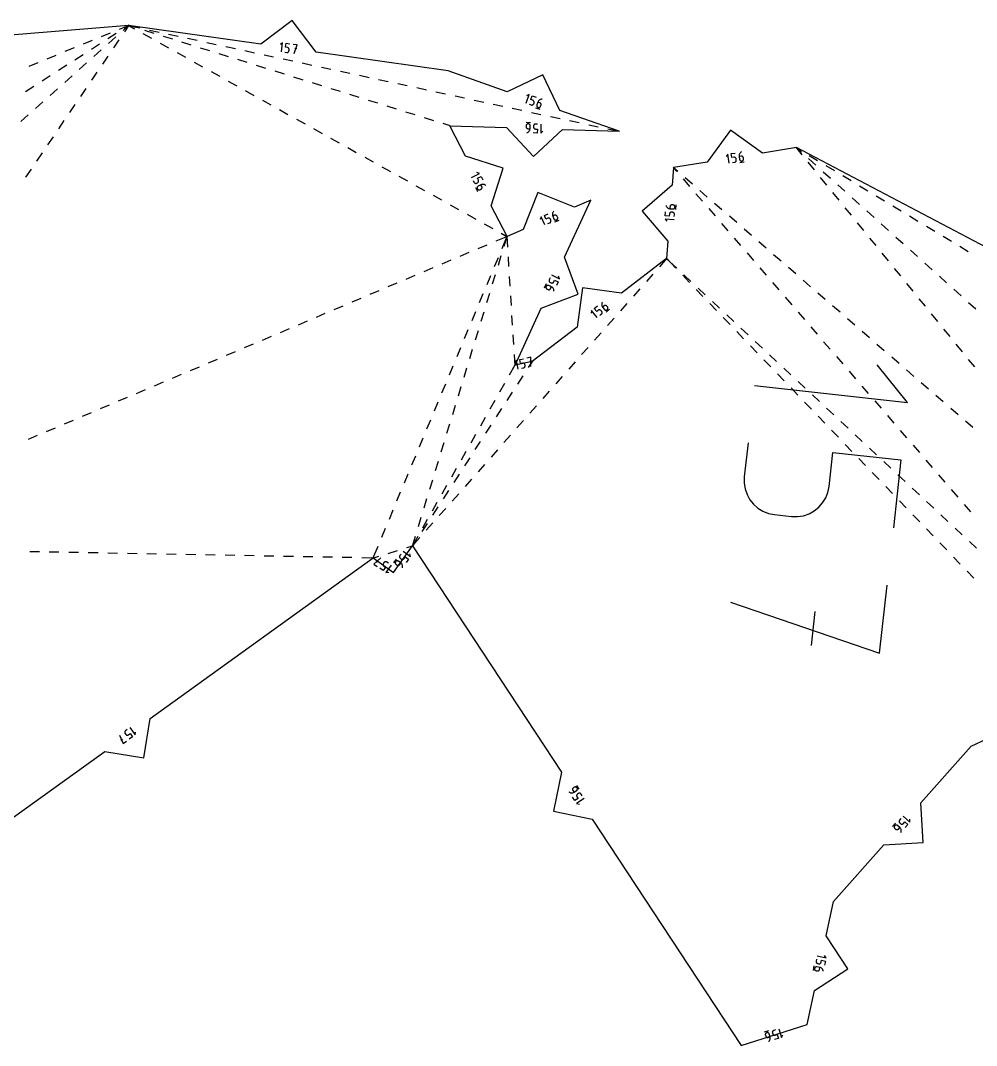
# Model space of a CAD drawing. Extents: x -2 to 214, y 3 to 282.
# Drawn here: x 46.8 to 101.1, y 143.4 to 201.6 of the extents above; entities that cross this region are included whole.
import ezdxf

# ---------------------------------------------------------------- set-up
doc = ezdxf.new("R2010")
doc.units = 0
doc.layers.add('Layer_1', color=7, linetype='CONTINUOUS')

msp = doc.modelspace()

# ---------------------------------------------------------------- linework, layer by layer
at = {"layer": 'Layer_1', "color": 5}
for points in [[(103.0859, 187.951591), (90.855849, 194.383951), (88.929615, 194.070525), (87.107762, 195.382453), (85.795827, 193.560603), (83.869593, 193.247167), (83.795242, 192.247998), (82.09432, 190.782682), (83.559636, 189.08175), (83.485288, 188.082585), (80.926855, 186.124798), (78.701385, 186.420779), (78.405401, 184.195312), (75.846971, 182.237526), (74.877383, 182.039491), (76.363555, 185.278213), (78.468484, 186.058967), (77.687731, 188.163896), (79.173906, 191.402615), (78.255001, 191.00326), (76.166299, 191.826449), (75.34311, 189.737751), (74.424212, 189.338396), (73.527775, 191.071896), (74.208689, 193.211208), (72.069378, 193.892122), (71.172945, 195.625623), (74.392814, 195.520999), (75.92792, 193.882787), (77.566139, 195.417896), (80.786012, 195.313273), (77.425874, 196.499665), (76.457482, 198.525135), (74.432012, 197.556735), (71.071881, 198.743127), (63.573723, 199.805993), (62.224736, 201.600581), (60.430149, 200.251598), (52.931995, 201.314461), (35.101145, 199.860498)], [(38.903546, 150.988686), (51.572124, 160.109625), (53.788013, 159.748849), (54.148792, 161.964735), (66.81737, 171.085677), (67.974502, 170.271448), (69.056172, 171.77618), (77.513423, 158.919049), (77.05955, 156.720344), (79.258255, 156.26647), (87.715509, 143.40934), (91.468053, 144.594299), (91.883903, 146.535847), (93.768665, 147.755668), (92.548847, 149.640436), (92.964691, 151.581984), (95.818977, 154.802097), (98.059977, 154.937059), (97.925018, 157.178062), (100.779301, 160.398176), (102.565517, 161.228255)]]:
    msp.add_lwpolyline(points, dxfattribs=at)
at = {"layer": 'Layer_1', "color": 1}
for points in [[(51.882258, 200.883906), (51.368998, 200.673389)], [(52.215009, 200.854138), (51.748185, 200.554418)], [(52.952526, 201.322881), (52.395518, 201.094422)], [(52.948575, 201.32921), (52.617839, 201.035043)], [(52.950667, 201.326448), (52.681833, 201.153851)], [(52.944472, 201.332812), (52.691351, 200.960526)], [(52.910302, 201.319135), (53.572399, 201.176486)], [(53.314127, 201.195282), (52.910814, 201.321068)], [(52.912609, 201.325259), (53.259242, 201.13211)], [(53.743842, 200.862076), (54.228439, 200.592046)], [(54.373321, 200.864951), (53.843724, 201.030118)], [(54.114707, 201.059642), (54.657018, 200.942802)], [(55.199329, 200.825962), (55.741637, 200.709122)], [(50.855739, 200.462876), (50.342479, 200.25236)], [(51.281361, 200.254706), (50.814541, 199.954989)], [(52.203318, 200.666358), (51.788804, 200.297674)], [(52.379428, 200.50177), (52.067506, 200.043011)], [(54.713039, 200.322016), (55.197636, 200.051985)], [(55.432508, 200.534621), (54.902918, 200.699788)], [(56.491702, 200.20429), (55.962105, 200.369457)], [(56.283948, 200.592279), (56.826259, 200.475435)], [(57.368574, 200.358592), (57.910878, 200.241755)], [(61.607089, 199.826313), (61.678918, 200.333036), (61.550292, 200.236319)], [(61.797095, 199.799379), (61.909617, 199.783433), (61.909617, 199.783433), (61.930079, 199.782375), (61.949834, 199.784844), (61.968531, 199.7907), (61.985817, 199.79959), (62.001304, 199.811232), (62.014639, 199.825378), (62.02547, 199.841747), (62.033407, 199.860057), (62.038099, 199.880024), (62.046037, 199.93608), (62.046037, 199.93608), (62.047095, 199.956577), (62.044626, 199.976332), (62.038769, 199.995029), (62.029879, 200.01228), (62.018238, 200.027732), (62.004091, 200.041032), (61.987758, 200.051827), (61.969449, 200.059729), (61.949517, 200.064385), (61.836991, 200.080331), (61.868988, 200.305985), (62.094036, 200.274094)], [(62.324826, 199.724572), (62.509304, 200.215325), (62.283975, 200.247251)], [(48.802699, 199.620813), (48.289439, 199.410297)], [(49.829219, 200.041843), (49.315959, 199.831326)], [(50.347714, 199.655276), (49.880894, 199.355563)], [(51.374283, 199.928989), (50.959769, 199.560305)], [(55.682236, 199.781948), (56.166833, 199.511918)], [(57.5509, 199.873952), (57.021303, 200.039119)], [(58.610094, 199.543622), (58.080497, 199.708789)], [(58.453189, 200.124912), (58.995504, 200.008072)], [(59.537808, 199.891228), (60.080119, 199.774384)], [(60.622434, 199.657544), (61.164745, 199.540704)], [(62.477322, 199.989678), (62.364673, 200.005659)], [(47.776179, 199.19978), (47.262919, 198.989263)], [(49.41407, 199.055847), (48.94725, 198.756134)], [(50.545248, 199.191627), (50.130731, 198.822943)], [(51.75559, 199.584255), (51.443671, 199.125496)], [(56.651426, 199.241888), (57.13603, 198.971857)], [(59.669281, 199.213291), (59.139691, 199.378458)], [(60.728475, 198.882957), (60.198878, 199.048121)], [(61.707052, 199.423864), (62.249364, 199.307021)], [(62.791675, 199.190177), (63.333986, 199.073334)], [(48.480426, 198.456421), (48.013602, 198.156704)], [(49.716213, 198.454258), (49.301696, 198.085574)], [(51.131755, 198.666733), (50.819833, 198.207977)], [(57.620623, 198.701824), (58.105227, 198.431793)], [(61.787673, 198.552627), (61.258076, 198.71779)], [(63.876294, 198.956497), (64.418605, 198.839657)], [(64.960916, 198.722814), (65.503224, 198.60597)], [(66.045535, 198.489127), (66.587846, 198.37229)], [(47.546778, 197.856991), (47.079954, 197.557278)], [(58.58982, 198.161756), (59.074424, 197.891726)], [(62.846867, 198.222296), (62.31727, 198.38746)], [(63.906054, 197.891959), (63.376464, 198.057129)], [(67.130157, 198.255447), (67.672465, 198.138607)], [(68.214776, 198.021763), (68.757091, 197.90492)], [(48.887179, 197.716889), (48.472661, 197.348205)], [(50.507914, 197.749218), (50.195995, 197.290462)], [(59.559017, 197.621696), (60.043617, 197.351665)], [(64.965252, 197.561628), (64.435651, 197.726792)], [(66.024446, 197.231298), (65.494849, 197.396461)], [(69.299402, 197.788083), (69.841706, 197.67124)], [(70.384021, 197.5544), (70.926332, 197.437556)], [(71.468636, 197.320713), (72.010951, 197.203876)], [(75.501912, 196.907518), (75.672361, 197.390256), (75.527136, 197.320801)], [(75.682926, 196.843605), (75.790121, 196.805756), (75.790121, 196.805756), (75.809983, 196.800711), (75.829879, 196.7993), (75.849388, 196.801417), (75.868085, 196.806708), (75.885583, 196.815069), (75.901458, 196.826323), (75.915322, 196.840222), (75.926717, 196.856626), (75.935254, 196.875288), (75.954092, 196.928688), (75.954092, 196.928688), (75.959172, 196.948585), (75.960584, 196.968482), (75.958467, 196.987955), (75.95314, 197.006617), (75.944744, 197.02408), (75.93349, 197.039919), (75.919591, 197.053713), (75.903222, 197.065072), (75.884595, 197.073574), (75.777393, 197.111427), (75.853297, 197.326396), (76.06769, 197.250697)], [(48.058144, 196.979524), (47.643626, 196.610839)], [(49.884076, 196.831703), (49.572157, 196.372947)], [(60.528214, 197.081635), (61.012811, 196.811605)], [(67.08364, 196.90096), (66.554043, 197.066131)], [(68.142827, 196.57063), (67.613237, 196.735797)], [(72.553262, 197.087033), (73.095573, 196.970189)], [(73.637881, 196.853349), (74.180192, 196.736506)], [(76.409814, 197.129878), (76.409814, 197.129878), (76.37503, 197.129172), (76.341375, 197.123598), (76.309273, 197.113438), (76.279145, 197.098939), (76.251382, 197.080418), (76.22644, 197.058158), (76.20478, 197.03244), (76.186788, 197.003548), (76.172889, 196.971763), (76.11624, 196.811319), (76.11624, 196.811319), (76.11116, 196.791423), (76.109749, 196.771526), (76.111865, 196.752017), (76.117157, 196.733285), (76.125518, 196.715787), (76.136736, 196.699912), (76.150635, 196.686083), (76.167004, 196.674688), (76.185631, 196.666151), (76.185631, 196.666151), (76.205528, 196.661071), (76.225424, 196.65966), (76.244933, 196.661777), (76.26363, 196.667104), (76.281128, 196.675465), (76.297003, 196.686718), (76.310832, 196.700653), (76.322227, 196.717057), (76.330764, 196.735719), (76.349602, 196.789122), (76.349602, 196.789122), (76.354682, 196.809019), (76.356093, 196.828881), (76.353977, 196.848354), (76.348685, 196.867016), (76.340324, 196.884478), (76.329106, 196.900318), (76.315206, 196.914112), (76.298802, 196.925471), (76.28014, 196.934008), (76.172945, 196.971854)], [(47.229105, 196.242155), (46.814588, 195.87347)], [(61.497411, 196.541571), (61.982007, 196.271537)], [(69.202025, 196.240299), (68.672424, 196.405466)], [(74.722503, 196.619662), (75.26481, 196.502826)], [(75.807122, 196.385982), (76.349433, 196.269142)], [(76.043617, 196.648392), (76.284984, 196.563168)], [(76.891744, 196.152299), (77.434052, 196.035455)], [(49.260238, 195.914188), (48.948319, 195.455432)], [(62.466608, 196.001504), (62.951204, 195.731474)], [(70.261219, 195.909968), (69.731622, 196.075132)], [(71.194129, 195.619019), (70.790816, 195.744798)], [(75.755408, 195.796861), (75.49957, 195.805186)], [(75.551802, 195.227238), (75.551802, 195.227238), (75.584752, 195.238385), (75.615161, 195.253872), (75.642713, 195.273275), (75.66709, 195.296206), (75.687939, 195.322241), (75.704978, 195.350992), (75.717855, 195.382072), (75.726286, 195.415057), (75.72992, 195.449558), (75.735458, 195.619625), (75.735458, 195.619625), (75.7344, 195.640122), (75.729743, 195.659524), (75.721912, 195.677516), (75.711223, 195.693744), (75.697958, 195.70789), (75.682471, 195.719638), (75.665044, 195.728634), (75.645994, 195.734525), (75.625674, 195.736994), (75.625674, 195.736994), (75.605178, 195.735936), (75.585775, 195.731279), (75.567783, 195.723448), (75.551555, 195.712759), (75.537409, 195.699494), (75.525697, 195.683972), (75.516701, 195.666509), (75.510809, 195.647424), (75.50834, 195.627034), (75.506576, 195.570434), (75.506576, 195.570434), (75.507634, 195.549938), (75.512291, 195.530535), (75.520123, 195.512578), (75.530812, 195.496386), (75.544041, 195.482275), (75.559528, 195.470563), (75.576955, 195.461602), (75.596005, 195.455711), (75.616396, 195.453241), (75.730019, 195.449537)], [(76.158224, 195.719744), (76.044601, 195.723448), (76.044601, 195.723448), (76.02414, 195.722389), (76.004772, 195.717733), (75.986816, 195.709901), (75.970588, 195.699177), (75.956442, 195.685912), (75.944694, 195.67039), (75.935699, 195.652928), (75.929772, 195.633842), (75.927302, 195.613452), (75.925539, 195.556849), (75.925539, 195.556849), (75.926597, 195.536352), (75.931254, 195.516985), (75.939085, 195.499028), (75.949774, 195.482836), (75.963039, 195.468725), (75.978526, 195.457048), (75.995953, 195.448087), (76.015003, 195.442196), (76.035358, 195.439726), (76.148984, 195.436022), (76.141576, 195.208166), (75.914327, 195.21554)], [(76.350085, 195.71351), (76.33347, 195.201841), (76.450913, 195.311925)], [(77.976363, 195.918619), (78.518674, 195.801775)], [(79.060989, 195.684935), (79.603293, 195.568092)], [(48.636403, 194.996673), (48.32448, 194.53791)], [(63.435805, 195.461443), (63.920401, 195.191413)], [(80.145604, 195.451248), (80.807701, 195.308599)], [(64.405002, 194.921383), (64.889598, 194.651346)], [(65.374195, 194.381315), (65.858795, 194.111285)], [(90.836852, 194.395423), (91.111997, 194.229321)], [(90.839343, 194.398788), (91.139221, 194.129167)], [(91.182027, 193.982899), (90.841847, 194.401166)], [(48.012561, 194.079154), (47.700642, 193.620395)], [(66.343392, 193.841251), (66.827992, 193.571221)], [(87.04605, 193.504694), (86.963832, 194.009992), (86.869781, 193.879348)], [(87.23552, 193.535527), (87.347728, 193.553766), (87.347728, 193.553766), (87.367554, 193.558846), (87.385687, 193.567136), (87.401809, 193.578284), (87.415673, 193.591901), (87.426997, 193.607635), (87.435534, 193.625133), (87.441003, 193.643971), (87.443119, 193.663832), (87.441708, 193.684329), (87.432606, 193.740223), (87.432606, 193.740223), (87.427526, 193.76012), (87.419236, 193.778252), (87.408088, 193.794374), (87.394471, 193.808203), (87.378737, 193.819492), (87.361275, 193.827994), (87.342436, 193.833427), (87.32261, 193.835543), (87.302149, 193.834132), (87.189948, 193.815894), (87.153333, 194.040906), (87.377742, 194.077422)], [(87.735748, 194.135599), (87.735748, 194.135599), (87.705551, 194.118312), (87.678704, 194.097287), (87.655421, 194.072945), (87.635948, 194.045781), (87.620496, 194.016219), (87.609313, 193.984716), (87.602645, 193.951731), (87.600881, 193.917723), (87.604056, 193.883151), (87.631397, 193.715207), (87.631397, 193.715207), (87.636477, 193.695311), (87.644802, 193.677178), (87.65595, 193.661021), (87.669567, 193.647157), (87.685301, 193.635832), (87.702764, 193.627295), (87.721602, 193.621827), (87.741428, 193.61971), (87.761854, 193.621122), (87.761854, 193.621122), (87.781751, 193.626202), (87.799883, 193.634527), (87.816005, 193.645675), (87.829869, 193.659292), (87.841194, 193.675026), (87.849696, 193.692489), (87.855128, 193.711327), (87.857245, 193.731188), (87.855834, 193.751649), (87.846732, 193.807547), (87.846732, 193.807547), (87.841652, 193.827444), (87.833362, 193.845576), (87.822214, 193.861698), (87.808597, 193.875527), (87.792863, 193.886816), (87.775401, 193.895318), (87.756562, 193.900751), (87.736736, 193.902868), (87.716275, 193.901456), (87.604067, 193.883183)], [(91.586925, 193.942615), (92.061845, 193.655913)], [(67.312586, 193.301191), (67.797189, 193.031154)], [(84.116929, 193.032522), (83.852836, 193.261712)], [(83.85509, 193.263962), (84.063889, 193.022165)], [(87.645642, 193.537429), (87.898291, 193.578538)], [(91.882087, 193.122132), (91.532061, 193.552517)], [(91.551753, 193.758257), (91.96428, 193.38735)], [(92.536768, 193.369206), (93.011695, 193.082504)], [(47.388727, 193.161639), (47.076808, 192.70288)], [(68.281783, 192.761123), (68.766386, 192.491093)], [(72.404703, 192.686412), (72.859445, 192.921567), (72.706039, 192.97037)], [(72.49288, 192.515904), (72.545102, 192.414918), (72.545102, 192.414918), (72.556109, 192.397632), (72.56962, 192.382992), (72.585248, 192.371138), (72.602499, 192.362213), (72.620984, 192.356322), (72.640246, 192.353499), (72.659861, 192.354205), (72.679404, 192.358368), (72.698419, 192.366129), (72.748722, 192.392128), (72.748722, 192.392128), (72.766043, 192.403135), (72.780683, 192.416682), (72.792537, 192.432275), (72.801462, 192.449525), (72.807318, 192.467976), (72.809788, 192.487202), (72.809082, 192.506781), (72.804919, 192.52629), (72.797158, 192.545269), (72.74494, 192.646248), (72.947441, 192.75097), (73.051881, 192.549005)], [(84.954889, 192.30531), (84.535913, 192.668914)], [(92.582153, 192.261364), (92.23212, 192.69175)], [(92.376808, 193.016443), (92.789336, 192.645536)], [(93.486619, 192.795794), (93.961542, 192.509092)], [(69.250979, 192.221063), (69.735576, 191.951033)], [(72.62212, 192.126667), (72.739694, 191.899294)], [(73.218675, 192.226887), (73.218675, 192.226887), (73.192887, 192.250206), (73.164559, 192.269185), (73.134184, 192.283755), (73.102293, 192.293845), (73.069379, 192.299348), (73.035971, 192.300053), (73.002563, 192.296138), (72.969649, 192.287389), (72.937758, 192.273736), (72.786614, 192.195575), (72.786614, 192.195575), (72.769292, 192.184568), (72.754617, 192.171021), (72.742728, 192.155393), (72.733768, 192.138107), (72.727876, 192.119622), (72.725054, 192.10036), (72.725759, 192.080781), (72.729887, 192.061272), (72.737613, 192.042293), (72.737613, 192.042293), (72.748619, 192.024971), (72.762166, 192.010296), (72.777794, 191.998443), (72.795045, 191.989517), (72.813531, 191.983661), (72.832792, 191.980839), (72.852407, 191.981545), (72.871915, 191.985707), (72.89093, 191.993468), (72.94124, 192.019468), (72.94124, 192.019468), (72.958561, 192.030475), (72.973201, 192.043986), (72.985055, 192.059579), (72.99398, 192.07683), (72.999836, 192.09528), (73.002658, 192.114506), (73.001953, 192.134086), (72.99779, 192.153594), (72.990029, 192.172574), (72.937814, 192.273556)], [(84.426463, 192.602296), (84.789041, 192.182423)], [(93.201867, 192.274629), (93.614398, 191.903722)], [(94.436466, 192.222386), (94.911393, 191.935683)], [(70.220176, 191.680999), (70.704773, 191.410969)], [(85.151616, 191.762547), (85.514183, 191.342675)], [(85.792849, 191.578101), (85.373866, 191.941709)], [(93.282219, 191.400597), (92.932186, 191.830979)], [(94.02693, 191.532811), (94.439457, 191.161904)], [(95.386317, 191.648977), (95.861244, 191.362275)], [(71.189373, 191.140932), (71.67397, 190.870901)], [(83.453312, 191.102299), (83.453312, 191.102299), (83.463084, 191.068926), (83.477265, 191.037917), (83.495504, 191.009589), (83.517376, 190.984295), (83.542529, 190.962352), (83.57054, 190.944149), (83.601055, 190.929967), (83.633652, 190.92016), (83.667977, 190.91508), (83.837663, 190.90245), (83.837663, 190.90245), (83.858195, 190.902764), (83.877774, 190.906609), (83.896083, 190.9137), (83.91277, 190.923719), (83.92748, 190.936384), (83.939863, 190.951377), (83.949564, 190.968416), (83.956267, 190.987184), (83.959442, 191.007398), (83.959442, 191.007398), (83.959128, 191.02793), (83.955283, 191.047509), (83.948192, 191.065783), (83.938173, 191.082434), (83.925508, 191.097109), (83.91048, 191.109457), (83.893441, 191.119158), (83.874638, 191.125861), (83.854388, 191.129036), (83.797909, 191.133234), (83.797909, 191.133234), (83.777377, 191.132927), (83.757798, 191.129082), (83.739524, 191.122026), (83.722908, 191.112043), (83.708268, 191.099378), (83.695921, 191.084385), (83.686255, 191.067346), (83.679587, 191.048543), (83.676412, 191.028293), (83.667981, 190.914924)], [(84.013932, 190.875068), (84.032912, 191.130334)], [(85.876758, 190.922805), (86.239332, 190.502933)], [(86.630802, 190.850888), (86.211826, 191.214496)], [(93.982282, 190.53983), (93.632249, 190.970212)], [(96.33616, 191.075569), (96.811087, 190.788866)], [(72.15857, 190.600871), (72.643167, 190.330841)], [(76.568638, 189.99126), (76.364581, 190.460779), (76.305579, 190.311011)], [(76.744689, 190.067774), (76.848952, 190.113089), (76.848952, 190.113089), (76.866944, 190.122896), (76.882466, 190.13542), (76.895342, 190.150201), (76.905432, 190.166817), (76.912523, 190.184879), (76.916474, 190.203929), (76.917179, 190.223543), (76.914357, 190.243299), (76.907901, 190.262808), (76.885323, 190.314747), (76.885323, 190.314747), (76.875481, 190.332774), (76.862957, 190.348296), (76.848176, 190.361173), (76.83156, 190.371227), (76.813533, 190.378282), (76.794518, 190.382234), (76.774939, 190.382939), (76.755219, 190.380117), (76.735781, 190.373661), (76.631521, 190.32835), (76.540649, 190.537431), (76.749176, 190.62806)], [(77.081845, 190.772508), (77.081845, 190.772508), (77.056833, 190.748307), (77.035984, 190.72132), (77.019404, 190.692004), (77.007198, 190.660854), (76.999507, 190.628398), (76.996332, 190.595131), (76.998096, 190.561512), (77.004622, 190.528104), (77.016088, 190.495366), (77.083913, 190.339315), (77.083913, 190.339315), (77.093755, 190.321288), (77.106279, 190.30573), (77.12106, 190.292818), (77.137676, 190.282729), (77.155738, 190.275603), (77.174788, 190.271617), (77.194367, 190.270911), (77.214088, 190.273733), (77.233526, 190.280189), (77.233526, 190.280189), (77.251553, 190.290032), (77.267075, 190.302555), (77.279951, 190.317337), (77.290005, 190.333952), (77.297096, 190.351979), (77.301047, 190.371029), (77.301753, 190.390644), (77.298931, 190.410399), (77.292475, 190.429873), (77.269897, 190.481812), (77.269897, 190.481812), (77.260055, 190.499839), (77.247566, 190.515361), (77.23282, 190.528238), (77.21624, 190.538292), (77.198213, 190.545383), (77.179198, 190.549298), (77.159619, 190.550004), (77.139863, 190.547182), (77.12039, 190.540726), (77.01613, 190.495412)], [(83.905809, 190.284398), (83.395276, 190.322385), (83.500358, 190.200437)], [(83.920051, 190.475825), (83.928482, 190.589194), (83.928482, 190.589194), (83.928172, 190.609691), (83.924327, 190.629234), (83.917236, 190.647508), (83.907217, 190.664159), (83.894552, 190.678835), (83.879559, 190.691217), (83.86252, 190.700919), (83.843717, 190.707622), (83.823467, 190.710797), (83.766988, 190.714995), (83.766988, 190.714995), (83.746456, 190.714681), (83.726877, 190.710835), (83.708603, 190.703745), (83.691987, 190.693726), (83.677347, 190.681061), (83.665, 190.666068), (83.655334, 190.649029), (83.648666, 190.630261), (83.645491, 190.610047), (83.63706, 190.496678), (83.409712, 190.513611), (83.426575, 190.740345)], [(87.468763, 190.123676), (87.049783, 190.487287)], [(94.851985, 190.790997), (95.264516, 190.42009)], [(97.286018, 190.50216), (97.760934, 190.215458)], [(73.127764, 190.060811), (73.612364, 189.79078)], [(77.141729, 190.170556), (77.376492, 190.272587)], [(86.60191, 190.083057), (86.964484, 189.663188)], [(88.306719, 189.396467), (87.887743, 189.760075)], [(94.682341, 189.679059), (94.332308, 190.109445)], [(95.677037, 190.049183), (96.089568, 189.678276)], [(98.235861, 189.928748), (98.710788, 189.642046)], [(74.444641, 189.347049), (73.788936, 189.069269)], [(74.096961, 189.520743), (74.443597, 189.32759)], [(74.141958, 188.661115), (74.432745, 189.358878)], [(74.253665, 188.780425), (74.430699, 189.359615)], [(74.461719, 188.734229), (74.422832, 189.36054)], [(87.327052, 189.243315), (87.689626, 188.823443)], [(95.382408, 188.818292), (95.032375, 189.248677)], [(96.502096, 189.307365), (96.914624, 188.936458)], [(99.185705, 189.35534), (99.660636, 189.068637)], [(73.278125, 188.852871), (72.76732, 188.636474)], [(89.144679, 188.669254), (88.725703, 189.032862)], [(97.327152, 188.565551), (97.739683, 188.194644)], [(100.135552, 188.781931), (100.610479, 188.495225)], [(71.234892, 187.987285), (70.724081, 187.770891)], [(72.256509, 188.420076), (71.745704, 188.203683)], [(73.715146, 187.636987), (73.928548, 188.149051)], [(73.929346, 187.719375), (74.091503, 188.2499)], [(74.530475, 187.626852), (74.496079, 188.18054)], [(83.499991, 188.0992), (83.071811, 187.615316)], [(84.059416, 187.546214), (83.469074, 188.097733)], [(84.013015, 187.533952), (83.469903, 188.098576)], [(88.052201, 188.40357), (88.414775, 187.983697)], [(89.982639, 187.942045), (89.563656, 188.305649)], [(96.082471, 187.957521), (95.732441, 188.387907)], [(70.213276, 187.554494), (69.702464, 187.338096)], [(88.777346, 187.563825), (89.13992, 187.143952)], [(90.820596, 187.214832), (90.401616, 187.578437)], [(96.782537, 187.096754), (96.432504, 187.527139)], [(98.152211, 187.823737), (98.564738, 187.45283)], [(69.19166, 187.121703), (68.680848, 186.905305)], [(73.288338, 186.612856), (73.501744, 187.12492)], [(73.605026, 186.658325), (73.767184, 187.18885)], [(74.599228, 186.519476), (74.564868, 187.073164)], [(76.864114, 186.982796), (76.816701, 186.879475), (76.816701, 186.879475), (76.809857, 186.860178), (76.806682, 186.840493), (76.806954, 186.820878), (76.810552, 186.801758), (76.81729, 186.78359), (76.827027, 186.766762), (76.839621, 186.751699), (76.854932, 186.738858), (76.872747, 186.728662), (76.924217, 186.705061), (76.924217, 186.705061), (76.943549, 186.698218), (76.963234, 186.695043), (76.982814, 186.695314), (77.001899, 186.698912), (77.020032, 186.705651), (77.036824, 186.715422), (77.051817, 186.728017), (77.064623, 186.743292), (77.074783, 186.761072), (77.122196, 186.864397), (77.329397, 186.769316), (77.23457, 186.562666)], [(76.944174, 187.157266), (77.409467, 186.943754), (77.35347, 187.094673)], [(82.704185, 187.19986), (82.336562, 186.784405)], [(84.782176, 186.734328), (84.397596, 187.134138)], [(84.870166, 186.788783), (84.464793, 187.167497)], [(91.658556, 186.48762), (91.239576, 186.851228)], [(98.977266, 187.081923), (99.389798, 186.711013)], [(67.148427, 186.256116), (66.637619, 186.039719)], [(68.170044, 186.688908), (67.659232, 186.47251)], [(76.637003, 186.641293), (76.530242, 186.408647)], [(77.083299, 186.232949), (77.083299, 186.232949), (77.085768, 186.267628), (77.083299, 186.301635), (77.076067, 186.334549), (77.064355, 186.365876), (77.048409, 186.395192), (77.028477, 186.422038), (77.004806, 186.445957), (76.977642, 186.466488), (76.947232, 186.48321), (76.792578, 186.554175), (76.792578, 186.554175), (76.773211, 186.561019), (76.753526, 186.564194), (76.733911, 186.563933), (76.714791, 186.56037), (76.696587, 186.553632), (76.67976, 186.543895), (76.664731, 186.531301), (76.651926, 186.516025), (76.64173, 186.498245), (76.64173, 186.498245), (76.634886, 186.478878), (76.631711, 186.459193), (76.63198, 186.439578), (76.635578, 186.420493), (76.642316, 186.402325), (76.652088, 186.385498), (76.664682, 186.370469), (76.679993, 186.357663), (76.697808, 186.347468), (76.749282, 186.323867), (76.749282, 186.323867), (76.768614, 186.316988), (76.788299, 186.313813), (76.807878, 186.314074), (76.826963, 186.317673), (76.845096, 186.324411), (76.861888, 186.334147), (76.876881, 186.346741), (76.889687, 186.362017), (76.899883, 186.379832), (76.947296, 186.483154)], [(81.968932, 186.368949), (81.60131, 185.953493)], [(85.551338, 185.934701), (85.166757, 186.334514)], [(85.680917, 186.031355), (85.27554, 186.410069)], [(89.502495, 186.72408), (89.865069, 186.304207)], [(97.482603, 186.235987), (97.13257, 186.666369)], [(99.802325, 186.340106), (100.214864, 185.969199)], [(66.126811, 185.823322), (65.616003, 185.606924)], [(72.861533, 185.588724), (73.074935, 186.100788)], [(73.280704, 185.597272), (73.442865, 186.127801)], [(74.667985, 185.412096), (74.633624, 185.965787)], [(86.49166, 185.273927), (86.086286, 185.652644)], [(90.227644, 185.884334), (90.590214, 185.464462)], [(92.496516, 185.760414), (92.077533, 186.124015)], [(98.182655, 185.37522), (97.832622, 185.805602)], [(65.105195, 185.39053), (64.594387, 185.174133)], [(72.434721, 184.564593), (72.648124, 185.076657)], [(72.956384, 184.536226), (73.118546, 185.066751)], [(79.533817, 184.736484), (79.222702, 185.14305), (79.2015, 184.983474)], [(79.686263, 184.853144), (79.776545, 184.922228), (79.776545, 184.922228), (79.791644, 184.936093), (79.803709, 184.951968), (79.81267, 184.96943), (79.818455, 184.987986), (79.820925, 185.007213), (79.820219, 185.026651), (79.816127, 185.045842), (79.808613, 185.064327), (79.797642, 185.081684), (79.76321, 185.12666), (79.76321, 185.12666), (79.749311, 185.141758), (79.733436, 185.153823), (79.716009, 185.162749), (79.697453, 185.168499), (79.678262, 185.170968), (79.658859, 185.170263), (79.639703, 185.166171), (79.621253, 185.158656), (79.603931, 185.14772), (79.513648, 185.078632), (79.375102, 185.259681), (79.555668, 185.397854)], [(79.843788, 185.618322), (79.843788, 185.618322), (79.825338, 185.58883), (79.811615, 185.557609), (79.802584, 185.525154), (79.798245, 185.491993), (79.798594, 185.45862), (79.803639, 185.425565), (79.81334, 185.393356), (79.827698, 185.362488), (79.846713, 185.33349), (79.950119, 185.198362), (79.950119, 185.198362), (79.964019, 185.183227), (79.979929, 185.171162), (79.997391, 185.162202), (80.015948, 185.156416), (80.035174, 185.153947), (80.054612, 185.154652), (80.073803, 185.158709), (80.092289, 185.166188), (80.10961, 185.177124), (80.10961, 185.177124), (80.124744, 185.190989), (80.136809, 185.206899), (80.14577, 185.224361), (80.151555, 185.242917), (80.154025, 185.262144), (80.153319, 185.281582), (80.149227, 185.300773), (80.141713, 185.319259), (80.130741, 185.336615), (80.09631, 185.381591), (80.09631, 185.381591), (80.082446, 185.396725), (80.066571, 185.40879), (80.049144, 185.417715), (80.030623, 185.423501), (80.011432, 185.42597), (79.992029, 185.425265), (79.972873, 185.421173), (79.954388, 185.413658), (79.937031, 185.402687), (79.846748, 185.333599)], [(80.046872, 185.048512), (80.250153, 185.204066)], [(81.23368, 185.538037), (80.866057, 185.122581)], [(86.320503, 185.135077), (85.935922, 185.53489)], [(93.334469, 185.033202), (92.915493, 185.396806)], [(100.627391, 185.598292), (101.039923, 185.227385)], [(63.061959, 184.524944), (62.551154, 184.308547)], [(64.083575, 184.957739), (63.572771, 184.741342)], [(74.736741, 184.304723), (74.702345, 184.858411)], [(80.498431, 184.707126), (80.130801, 184.29167)], [(87.089664, 184.33545), (86.705083, 184.735267)], [(87.30241, 184.516499), (86.897033, 184.895216)], [(90.952789, 185.044589), (91.315363, 184.624717)], [(94.172429, 184.305989), (93.753446, 184.669597)], [(98.882722, 184.514453), (98.532689, 184.944834)], [(62.040343, 184.092153), (61.529538, 183.875755)], [(72.007913, 183.540461), (72.221319, 184.052525)], [(72.632069, 183.475176), (72.79423, 184.005698)], [(87.858825, 183.535826), (87.474245, 183.935639)], [(88.113157, 183.759071), (87.707784, 184.137785)], [(91.677938, 184.204844), (92.040509, 183.784972)], [(95.010386, 183.57878), (94.591409, 183.942385)], [(99.582785, 183.653682), (99.232755, 184.084067)], [(61.018727, 183.659358), (60.507922, 183.442961)], [(74.805494, 183.197346), (74.771133, 183.751034)], [(79.763179, 183.876214), (79.395549, 183.460758)], [(88.923907, 183.001646), (88.518534, 183.380357)], [(92.403083, 183.365099), (92.765657, 182.94523)], [(58.975494, 182.793772), (58.46469, 182.577374)], [(59.99711, 183.226567), (59.486306, 183.010169)], [(71.581108, 182.51633), (71.794511, 183.028394)], [(72.30775, 182.414123), (72.469911, 182.944651)], [(79.027926, 183.045299), (78.6603, 182.629847)], [(88.627987, 182.736199), (88.243406, 183.136016)], [(95.848346, 182.851567), (95.42937, 183.215172)], [(100.282851, 182.792918), (99.932818, 183.2233)], [(57.953878, 182.360981), (57.443066, 182.144583)], [(74.878755, 182.017347), (74.839868, 182.643658)], [(75.058196, 181.815244), (74.955781, 182.316682), (74.867078, 182.182408)], [(75.246216, 181.853647), (75.35757, 181.876401), (75.35757, 181.876401), (75.377184, 181.882293), (75.394964, 181.891324), (75.410628, 181.903107), (75.423927, 181.917288), (75.434617, 181.933481), (75.442448, 181.951296), (75.44714, 181.970346), (75.448551, 181.990243), (75.446435, 182.010633), (75.43511, 182.066104), (75.43511, 182.066104), (75.429219, 182.085754), (75.420188, 182.103534), (75.408405, 182.119162), (75.394223, 182.132426), (75.378066, 182.14308), (75.360286, 182.150877), (75.341272, 182.155533), (75.321375, 182.156944), (75.30102, 182.154475), (75.189669, 182.131721), (75.144058, 182.355015), (75.366763, 182.400502)], [(75.768447, 181.96031), (75.777513, 182.484513), (75.554529, 182.438973)], [(75.859058, 182.256139), (75.623106, 181.892657)], [(75.823113, 182.261215), (75.711639, 182.238461)], [(78.29267, 182.214391), (77.925048, 181.798935)], [(89.397145, 181.936578), (89.012564, 182.336388)], [(89.734651, 182.244215), (89.329284, 182.622929)], [(93.128232, 182.525354), (93.490806, 182.105485)], [(96.686299, 182.124355), (96.267323, 182.487963)], [(100.982917, 181.932151), (100.632884, 182.362533)], [(56.932262, 181.928189), (56.42145, 181.711792)], [(71.1543, 181.492198), (71.367703, 182.004262)], [(71.98343, 181.353077), (72.145588, 181.883598)], [(74.56684, 181.491976), (74.88833, 182.058795)], [(88.473999, 180.87296), (97.156781, 179.908596), (95.440337, 182.053341)], [(90.545401, 181.486787), (90.140028, 181.865501)], [(93.853377, 181.685609), (94.215952, 181.26574)], [(97.524266, 181.397146), (97.105279, 181.76075)], [(54.889029, 181.062603), (54.378218, 180.846206)], [(55.910645, 181.495394), (55.399834, 181.278997)], [(70.727489, 180.468067), (70.940898, 180.980134)], [(74.019456, 180.526896), (74.293148, 181.009436)], [(75.321057, 181.42734), (75.019009, 180.962026)], [(77.557425, 181.383479), (77.189795, 180.968023)], [(90.166306, 181.136951), (89.781725, 181.536765)], [(91.356151, 180.729359), (90.950775, 181.108073)], [(98.362219, 180.669933), (97.943243, 181.033541)], [(53.867413, 180.629808), (53.356601, 180.413411)], [(71.659115, 180.292024), (71.821269, 180.822548)], [(74.716954, 180.496712), (74.414905, 180.031398)], [(76.822169, 180.552568), (76.454539, 180.137108)], [(90.935471, 180.337327), (90.55089, 180.737137)], [(94.578526, 180.845867), (94.9411, 180.425991)], [(52.845797, 180.197017), (52.334985, 179.98062)], [(70.300684, 179.443935), (70.514086, 179.955999)], [(73.472075, 179.561812), (73.745763, 180.044352)], [(91.704632, 179.5377), (91.320052, 179.937514)], [(92.166902, 179.971931), (91.761525, 180.350648)], [(95.303675, 180.006122), (95.666249, 179.586246)], [(99.200176, 179.942724), (98.781199, 180.306329)], [(50.802561, 179.331431), (50.291753, 179.115033)], [(51.824181, 179.764226), (51.313369, 179.547825)], [(71.334795, 179.230974), (71.496953, 179.761499)], [(74.11285, 179.566081), (73.810802, 179.100767)], [(76.086917, 179.721656), (75.719294, 179.3062)], [(92.977649, 179.214503), (92.572275, 179.593217)], [(100.038143, 179.215512), (99.619152, 179.579116)], [(49.780945, 178.89864), (49.270137, 178.682242)], [(69.873876, 178.419804), (70.087278, 178.931871)], [(71.010476, 178.169924), (71.172634, 178.700449)], [(72.924698, 178.596729), (73.198386, 179.079272)], [(75.351664, 178.890744), (74.984038, 178.475289)], [(92.473794, 178.738076), (92.089213, 179.137886)], [(93.788392, 178.457075), (93.383019, 178.835789)], [(96.028824, 179.166377), (96.391391, 178.746501)], [(100.876096, 178.488299), (100.45712, 178.851907)], [(48.759328, 178.465845), (48.24852, 178.249451)], [(72.377314, 177.631649), (72.651006, 178.114189)], [(73.508753, 178.635453), (73.206698, 178.170139)], [(93.242955, 177.938449), (92.858374, 178.338263)], [(94.599142, 177.699647), (94.193769, 178.078361)], [(96.753965, 178.326632), (97.11654, 177.906759)], [(47.737712, 178.033053), (47.226904, 177.816656)], [(69.447067, 177.395672), (69.660473, 177.907736)], [(70.686154, 177.108874), (70.848315, 177.639399)], [(72.90465, 177.704825), (72.602598, 177.239512)], [(74.616412, 178.059829), (74.248786, 177.644377)], [(88.112395, 177.617185), (87.898245, 175.689067), (87.898245, 175.689067), (87.890942, 175.339556), (87.944448, 175.003666), (88.053922, 174.687514), (88.21451, 174.397184), (88.421372, 174.138792), (88.669646, 173.918433), (88.954476, 173.742207), (89.271013, 173.616216), (89.61441, 173.546563), (90.574929, 173.439883), (90.574929, 173.439883), (90.925068, 173.432489), (91.261078, 173.485956), (91.576983, 173.595405), (91.866776, 173.755944), (92.124473, 173.962696), (92.344081, 174.210777), (92.519609, 174.495299), (92.645071, 174.811388), (92.714466, 175.154154), (92.928616, 177.082271), (96.795195, 176.652824), (96.366905, 172.796589)], [(94.012117, 177.138825), (93.627536, 177.538639)], [(97.479114, 177.486886), (97.841689, 177.067014)], [(71.82993, 176.666565), (72.103622, 177.149109)], [(73.881163, 177.228918), (73.513533, 176.813465)], [(95.409893, 176.942219), (95.004519, 177.320933)], [(69.020263, 176.371541), (69.233665, 176.883608)], [(70.361834, 176.047825), (70.523999, 176.57835)], [(72.300546, 176.774198), (71.998497, 176.30888)], [(73.145911, 176.398006), (72.778285, 175.982554)], [(94.781274, 176.339198), (94.396694, 176.739012)], [(96.220643, 176.184791), (95.815263, 176.563505)], [(98.204263, 176.647141), (98.566838, 176.227269)], [(68.593451, 175.347409), (68.806853, 175.859473)], [(71.282553, 175.701485), (71.556241, 176.184025)], [(71.696446, 175.843566), (71.394397, 175.378252)], [(95.550443, 175.539574), (95.165862, 175.939388)], [(97.03139, 175.427363), (96.626009, 175.806077)], [(98.929412, 175.807396), (99.291986, 175.387523)], [(70.037519, 174.986771), (70.19968, 175.5173)], [(70.735172, 174.736401), (71.008864, 175.218942)], [(72.410655, 175.567098), (72.043032, 175.151639)], [(68.166643, 174.323281), (68.380049, 174.835345)], [(71.092345, 174.912939), (70.790294, 174.447625)], [(71.675402, 174.736186), (71.30778, 174.320727)], [(96.319601, 174.739947), (95.935024, 175.139761)], [(97.84214, 174.669935), (97.43676, 175.048649)], [(99.65455, 174.967651), (100.017125, 174.547778)], [(69.7132, 173.925725), (69.875361, 174.45625)], [(70.187788, 173.771318), (70.46148, 174.253861)], [(97.088762, 173.940327), (96.704181, 174.340137)], [(98.65288, 173.912507), (98.24751, 174.291221)], [(100.379703, 174.127909), (100.742277, 173.708033)], [(67.739838, 173.299146), (67.953241, 173.811214)], [(70.488245, 173.982307), (70.18619, 173.516993)], [(70.940154, 173.905275), (70.572524, 173.489815)], [(97.857924, 173.140699), (97.473343, 173.54051)], [(99.46363, 173.155079), (99.05826, 173.533793)], [(69.38888, 172.864675), (69.551038, 173.395197)], [(69.884142, 173.051679), (69.582093, 172.586362)], [(69.640407, 172.806238), (69.914096, 173.288778)], [(70.204901, 173.07436), (69.837271, 172.658907)], [(67.31303, 172.275018), (67.526432, 172.787082)], [(69.045229, 171.756879), (69.366715, 172.323694)], [(69.049684, 171.75496), (69.226719, 172.334147)], [(98.627085, 172.341076), (98.242504, 172.740886)], [(100.274377, 172.397651), (99.869007, 172.776365)], [(66.808833, 171.065195), (67.099628, 171.76295)], [(68.731941, 171.676178), (69.077381, 171.78272)], [(69.469649, 172.243448), (69.041472, 171.759564)], [(69.280038, 172.121048), (69.044093, 171.757571)], [(99.396246, 171.541448), (99.011666, 171.941258)], [(101.085128, 171.640223), (100.679758, 172.018937)], [(47.867266, 171.430588), (47.312604, 171.440681)], [(48.976594, 171.410395), (48.421932, 171.420491)], [(50.085917, 171.390202), (49.531256, 171.400298)], [(51.195241, 171.370016), (50.640579, 171.380109)], [(52.304569, 171.349823), (51.749907, 171.35992)], [(53.413893, 171.32963), (52.859234, 171.339727)], [(54.52322, 171.309441), (53.968554, 171.319537)], [(55.632544, 171.289251), (55.077878, 171.299344)], [(56.741871, 171.269062), (56.187206, 171.279155)], [(57.851191, 171.248869), (57.296533, 171.258965)], [(58.960519, 171.228676), (58.405857, 171.238772)], [(60.069846, 171.20849), (59.515184, 171.218583)], [(61.17917, 171.188297), (60.624504, 171.198393)], [(62.288497, 171.168104), (61.733832, 171.1782)], [(63.397818, 171.147914), (62.843156, 171.158011)], [(64.507145, 171.127721), (63.952483, 171.137818)], [(65.616469, 171.107532), (65.06181, 171.117628)], [(66.839553, 171.085271), (66.171131, 171.097439)], [(66.796161, 171.079137), (67.141601, 171.185679)], [(67.246817, 171.096384), (66.859256, 170.743306), (67.045378, 170.612338)], [(67.671717, 171.349177), (68.201825, 171.512679)], [(68.407029, 171.311684), (68.340675, 171.219376), (68.340675, 171.219376), (68.330233, 171.201737), (68.323319, 171.183047), (68.319791, 171.163754), (68.319653, 171.144312), (68.322828, 171.125174), (68.329178, 171.106784), (68.338668, 171.089596), (68.351227, 171.074064), (68.366749, 171.060637), (68.412734, 171.027582), (68.412734, 171.027582), (68.430408, 171.017139), (68.449105, 171.010211), (68.468402, 171.006718), (68.487805, 171.006584), (68.50689, 171.009724), (68.525234, 171.016081), (68.542379, 171.025564), (68.557866, 171.038098), (68.571272, 171.05361), (68.637629, 171.145917), (68.822735, 171.01285), (68.690024, 170.828234)], [(68.519075, 171.467556), (68.93476, 171.168739), (68.90876, 171.327598)], [(100.165404, 170.741825), (99.780823, 171.141635)], [(66.990408, 170.929693), (67.083456, 170.864217)], [(67.682731, 170.789654), (67.589784, 170.855052), (67.589784, 170.855052), (67.572039, 170.865293), (67.553272, 170.872024), (67.533939, 170.875305), (67.514501, 170.875256), (67.495416, 170.87194), (67.477107, 170.865413), (67.460033, 170.855761), (67.444616, 170.843065), (67.431352, 170.827401), (67.398755, 170.781103), (67.398755, 170.781103), (67.388489, 170.763333), (67.381751, 170.744573), (67.378576, 170.725265), (67.37864, 170.705862), (67.381815, 170.686795), (67.388341, 170.668521), (67.398007, 170.651478), (67.410707, 170.636118), (67.426335, 170.622886), (67.519278, 170.557484), (67.388129, 170.371098), (67.202237, 170.5019)], [(67.839671, 170.679217), (67.545154, 170.260667), (67.703696, 170.288265)], [(68.118609, 171.020099), (67.969207, 170.812257)], [(68.478273, 170.533714), (68.478273, 170.533714), (68.487374, 170.567284), (68.491467, 170.601151), (68.490761, 170.634831), (68.485293, 170.667826), (68.475274, 170.69965), (68.460881, 170.729813), (68.442254, 170.757823), (68.419535, 170.783195), (68.3929, 170.805438), (68.254742, 170.904755), (68.254742, 170.904755), (68.237068, 170.915204), (68.218335, 170.92214), (68.199038, 170.925668), (68.1796, 170.925823), (68.160445, 170.922683), (68.142065, 170.916351), (68.124885, 170.906893), (68.109362, 170.894373), (68.095957, 170.878879), (68.095957, 170.878879), (68.085515, 170.861205), (68.078565, 170.842497), (68.075037, 170.8232), (68.0749, 170.803762), (68.078075, 170.784631), (68.084425, 170.766254), (68.093914, 170.749085), (68.106473, 170.733563), (68.121995, 170.720139), (68.167976, 170.687084), (68.167976, 170.687084), (68.185651, 170.676638), (68.204348, 170.669703), (68.223609, 170.66621), (68.243012, 170.666069), (68.262098, 170.669209), (68.280442, 170.675559), (68.297587, 170.685052), (68.313074, 170.6976), (68.326479, 170.713137), (68.392833, 170.805445)], [(100.934566, 169.942197), (100.549985, 170.342011)], [(87.10804, 168.57434), (95.576443, 165.679686), (96.005279, 169.540817)], [(91.709861, 166.109129), (91.924247, 168.039427)], [(52.849409, 161.344541), (52.757176, 161.278137), (52.757176, 161.278137), (52.741689, 161.264728), (52.7292, 161.249213), (52.719746, 161.23204), (52.713431, 161.213657), (52.710256, 161.194518), (52.710429, 161.17507), (52.713957, 161.155769), (52.720906, 161.137062), (52.731384, 161.119398), (52.764474, 161.073452), (52.764474, 161.073452), (52.777915, 161.057941), (52.793438, 161.045431), (52.810618, 161.035994), (52.828962, 161.029701), (52.848083, 161.026632), (52.867486, 161.026826), (52.886747, 161.030367), (52.905409, 161.037324), (52.923013, 161.047766), (53.015247, 161.11417), (53.14841, 160.929212), (52.963946, 160.796409)], [(53.005143, 161.456668), (53.304179, 161.041325), (53.330002, 161.200166)], [(52.416844, 161.033109), (52.62354, 160.551292), (52.808233, 160.684268)], [(52.490377, 160.73625), (52.582709, 160.802727)], [(77.941403, 157.802638), (77.941403, 157.802638), (77.969484, 157.782138), (77.999646, 157.766213), (78.031361, 157.754889), (78.064134, 157.748197), (78.097436, 157.746151), (78.130738, 157.748797), (78.163547, 157.75618), (78.195367, 157.768312), (78.225671, 157.785225), (78.367823, 157.878735), (78.367823, 157.878735), (78.383909, 157.89151), (78.397103, 157.906506), (78.407298, 157.923284), (78.414389, 157.941396), (78.418305, 157.960389), (78.419011, 157.97982), (78.416188, 157.999241), (78.41005, 158.018203), (78.400384, 158.036258), (78.400384, 158.036258), (78.387613, 158.05233), (78.37262, 158.0655), (78.355863, 158.07567), (78.337766, 158.08275), (78.318787, 158.086656), (78.299348, 158.087291), (78.27991, 158.084574), (78.260931, 158.078404), (78.242833, 158.068692), (78.195522, 158.03757), (78.195522, 158.03757), (78.179436, 158.024807), (78.166277, 158.009835), (78.156117, 157.993092), (78.149062, 157.975019), (78.145181, 157.956061), (78.144476, 157.936662), (78.147298, 157.917255), (78.153471, 157.89829), (78.163173, 157.880207), (78.225646, 157.785228)], [(78.693405, 157.590964), (78.630931, 157.685942), (78.630931, 157.685942), (78.618196, 157.70198), (78.603203, 157.715128), (78.586446, 157.725291), (78.568349, 157.732379), (78.549334, 157.736294), (78.529896, 157.736929), (78.510458, 157.734213), (78.491478, 157.728053), (78.473381, 157.718349), (78.426063, 157.687227), (78.426063, 157.687227), (78.410011, 157.674459), (78.396853, 157.659477), (78.386693, 157.642724), (78.379637, 157.62464), (78.375757, 157.605675), (78.375051, 157.586269), (78.377873, 157.566869), (78.384047, 157.547918), (78.393748, 157.529863), (78.456222, 157.434885), (78.265757, 157.309599), (78.14081, 157.499556)], [(78.524241, 157.96458), (78.383574, 158.178434)], [(78.798903, 157.430588), (78.371192, 157.149247), (78.528848, 157.116725)], [(96.476957, 156.026772), (96.307158, 155.835221)], [(96.793551, 156.287482), (96.718144, 156.202406), (96.718144, 156.202406), (96.705974, 156.185921), (96.697189, 156.168031), (96.691757, 156.149197), (96.68964, 156.129871), (96.690698, 156.110507), (96.695143, 156.09157), (96.702834, 156.073508), (96.713735, 156.056779), (96.72781, 156.041843), (96.770186, 156.004275), (96.770186, 156.004275), (96.786696, 155.99209), (96.804582, 155.983296), (96.823385, 155.977859), (96.842682, 155.975743), (96.862014, 155.976942), (96.880923, 155.981398), (96.89895, 155.989088), (96.915636, 155.999982), (96.930559, 156.014047), (97.005965, 156.09912), (97.176561, 155.947898), (97.025752, 155.777753)], [(96.920889, 156.431133), (97.303995, 156.091553), (97.294294, 156.252236)], [(96.785229, 155.506298), (96.785229, 155.506298), (96.797682, 155.538771), (96.805196, 155.572045), (96.808018, 155.605626), (96.805901, 155.639006), (96.799199, 155.671687), (96.787945, 155.703158), (96.772246, 155.732922), (96.752244, 155.760474), (96.728008, 155.78531), (96.600669, 155.898178), (96.600669, 155.898178), (96.584159, 155.91037), (96.566238, 155.919178), (96.5474, 155.924636), (96.528068, 155.926788), (96.5087, 155.925624), (96.489756, 155.9212), (96.471694, 155.913534), (96.455007, 155.902661), (96.440085, 155.88861), (96.440085, 155.88861), (96.427914, 155.872093), (96.419095, 155.85419), (96.413662, 155.835348), (96.411545, 155.816026), (96.412604, 155.796673), (96.417049, 155.777746), (96.424739, 155.759698), (96.43564, 155.74298), (96.449751, 155.728043), (96.492127, 155.69048), (96.492127, 155.69048), (96.508637, 155.678291), (96.526523, 155.669486), (96.545361, 155.664042), (96.564623, 155.661926), (96.583955, 155.663125), (96.602864, 155.667577), (96.620891, 155.675271), (96.637577, 155.686179), (96.652499, 155.700269), (96.727913, 155.785342)], [(92.041994, 148.496198), (92.542582, 148.388981), (92.455104, 148.524109)], [(91.854376, 147.925774), (91.800768, 147.675478)], [(92.378794, 147.624255), (92.378794, 147.624255), (92.373679, 147.658657), (92.363836, 147.691325), (92.34962, 147.721872), (92.331381, 147.74991), (92.309473, 147.775056), (92.284179, 147.796922), (92.255886, 147.815121), (92.224913, 147.829268), (92.19161, 147.838976), (92.02523, 147.874614), (92.02523, 147.874614), (92.004839, 147.877083), (91.984907, 147.875954), (91.965822, 147.871432), (91.947936, 147.86378), (91.931638, 147.853246), (91.917315, 147.84008), (91.905391, 147.82453), (91.896184, 147.806849), (91.890116, 147.78728), (91.890116, 147.78728), (91.887646, 147.766904), (91.888705, 147.746982), (91.89322, 147.727901), (91.900876, 147.710036), (91.911424, 147.693766), (91.924618, 147.679478), (91.94021, 147.667547), (91.95792, 147.658354), (91.977534, 147.652283), (92.032913, 147.640422), (92.032913, 147.640422), (92.053269, 147.637918), (92.073165, 147.639046), (92.092215, 147.643559), (92.110066, 147.651203), (92.126294, 147.661734), (92.140546, 147.674906), (92.152434, 147.690471), (92.161607, 147.70818), (92.167674, 147.727791), (92.191487, 147.838952)], [(92.001795, 148.308492), (91.977982, 148.197331), (91.977982, 148.197331), (91.975513, 148.176997), (91.976571, 148.157097), (91.981087, 148.138022), (91.988742, 148.120151), (91.99929, 148.10387), (92.012484, 148.089565), (92.028041, 148.077616), (92.045751, 148.068412), (92.065365, 148.062334), (92.120741, 148.050474), (92.120741, 148.050474), (92.141096, 148.048004), (92.160993, 148.049133), (92.180043, 148.053659), (92.197893, 148.061318), (92.214121, 148.071859), (92.228373, 148.085035), (92.240262, 148.100593), (92.249434, 148.118285), (92.255502, 148.137864), (92.279314, 148.249024), (92.502235, 148.201279), (92.454617, 147.978955)], [(89.860367, 144.355063), (90.014516, 143.866882), (90.088769, 144.009711)], [(89.271739, 144.236297), (89.027649, 144.159218)], [(89.268748, 143.631385), (89.268748, 143.631385), (89.296123, 143.652834), (89.319654, 143.677521), (89.339197, 143.70496), (89.354579, 143.734668), (89.365585, 143.766153), (89.372112, 143.798937), (89.373875, 143.832528), (89.3707, 143.866444), (89.362692, 143.900198), (89.311459, 144.062458), (89.311459, 144.062458), (89.303556, 144.081406), (89.292726, 144.09817), (89.279356, 144.112542), (89.263869, 144.124307), (89.246653, 144.133261), (89.228132, 144.139191), (89.20873, 144.141893), (89.188798, 144.141149), (89.168795, 144.136753), (89.168795, 144.136753), (89.149851, 144.128848), (89.133094, 144.11801), (89.118736, 144.104647), (89.106989, 144.08916), (89.098063, 144.071952), (89.092137, 144.053427), (89.089314, 144.033993), (89.09002, 144.014047), (89.09443, 143.993991), (89.111469, 143.939988), (89.111469, 143.939988), (89.119371, 143.921047), (89.130201, 143.904305), (89.143536, 143.889964), (89.158988, 143.878238), (89.176168, 143.869327), (89.194654, 143.863435), (89.214057, 143.860775), (89.233989, 143.861551), (89.254026, 143.865968), (89.362431, 143.900198)], [(89.677314, 144.297257), (89.568905, 144.263027), (89.568905, 144.263027), (89.549996, 144.255131), (89.533275, 144.244305), (89.518917, 144.230942), (89.507169, 144.215451), (89.498208, 144.198243), (89.492282, 144.179711), (89.48946, 144.16027), (89.490165, 144.14032), (89.494575, 144.120265), (89.511614, 144.066261), (89.511614, 144.066261), (89.519516, 144.047321), (89.530347, 144.030581), (89.543682, 144.016248), (89.559168, 144.004522), (89.576349, 143.995614), (89.59487, 143.989726), (89.614272, 143.987063), (89.634204, 143.987832), (89.654207, 143.992238), (89.762612, 144.026472), (89.831255, 143.809076), (89.614445, 143.740612)]]:
    msp.add_lwpolyline(points, dxfattribs=at)

doc.saveas('drawing.dxf')
